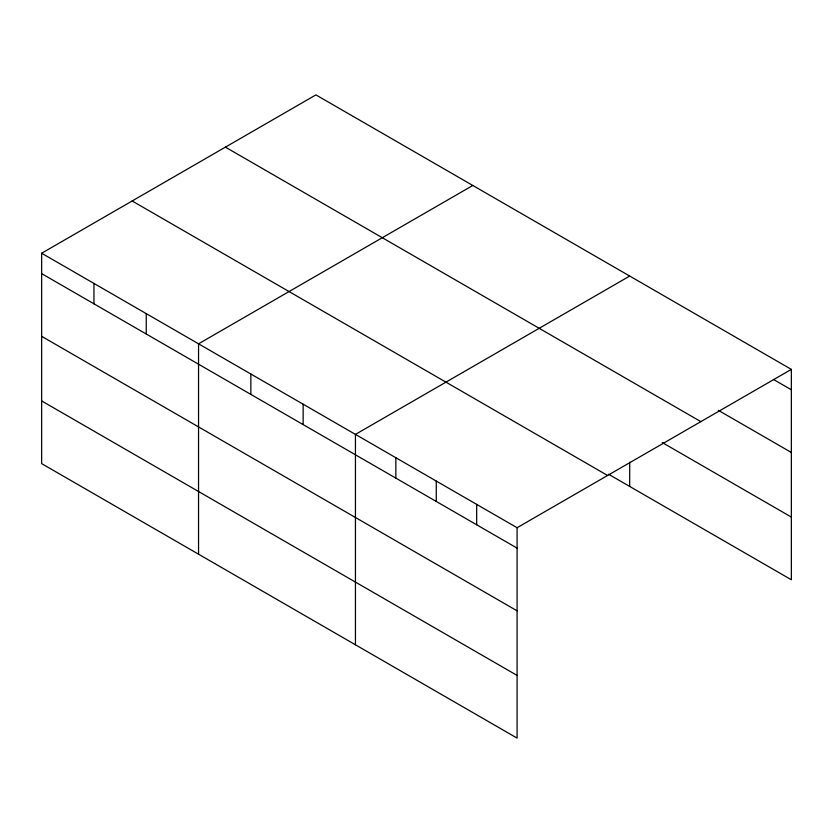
<?xml version="1.0" encoding="UTF-8"?>
<svg xmlns="http://www.w3.org/2000/svg" width="833" height="833" viewBox="0 0 833 833"><rect width="100%" height="100%" fill="white"/><g stroke="black" fill="none" stroke-linecap="round" stroke-linejoin="round"><path stroke-width="1.25" d="M517.085 610.818L517.085 527.726L41.65 253.232L41.65 463.617L517.085 738.111L517.085 610.818L41.65 336.324M608.559 474.237L791.35 579.768L791.35 369.383L315.915 94.889L41.65 253.232M472.811 185.467L198.546 343.81L198.546 554.205M629.696 276.056L355.441 434.399L355.441 644.784M517.085 527.726L791.35 369.383M773.388 379.4L791.35 389.771M718.379 410.346L791.35 452.475M225.41 147.139L700.845 421.633M662.256 442.542L791.35 517.074M132.155 200.972L607.59 475.466M41.65 273.62L517.085 548.114M41.65 400.923L517.085 675.417M629.696 462.128L629.696 486.441M476.674 504.392L476.674 524.78M436.263 481.058L436.263 501.456M395.852 457.723L395.852 478.121M303.139 404.203L303.139 424.591M250.848 374.007L250.848 394.405M146.244 313.614L146.244 334.012M93.952 283.428L93.952 303.816"/></g></svg>
